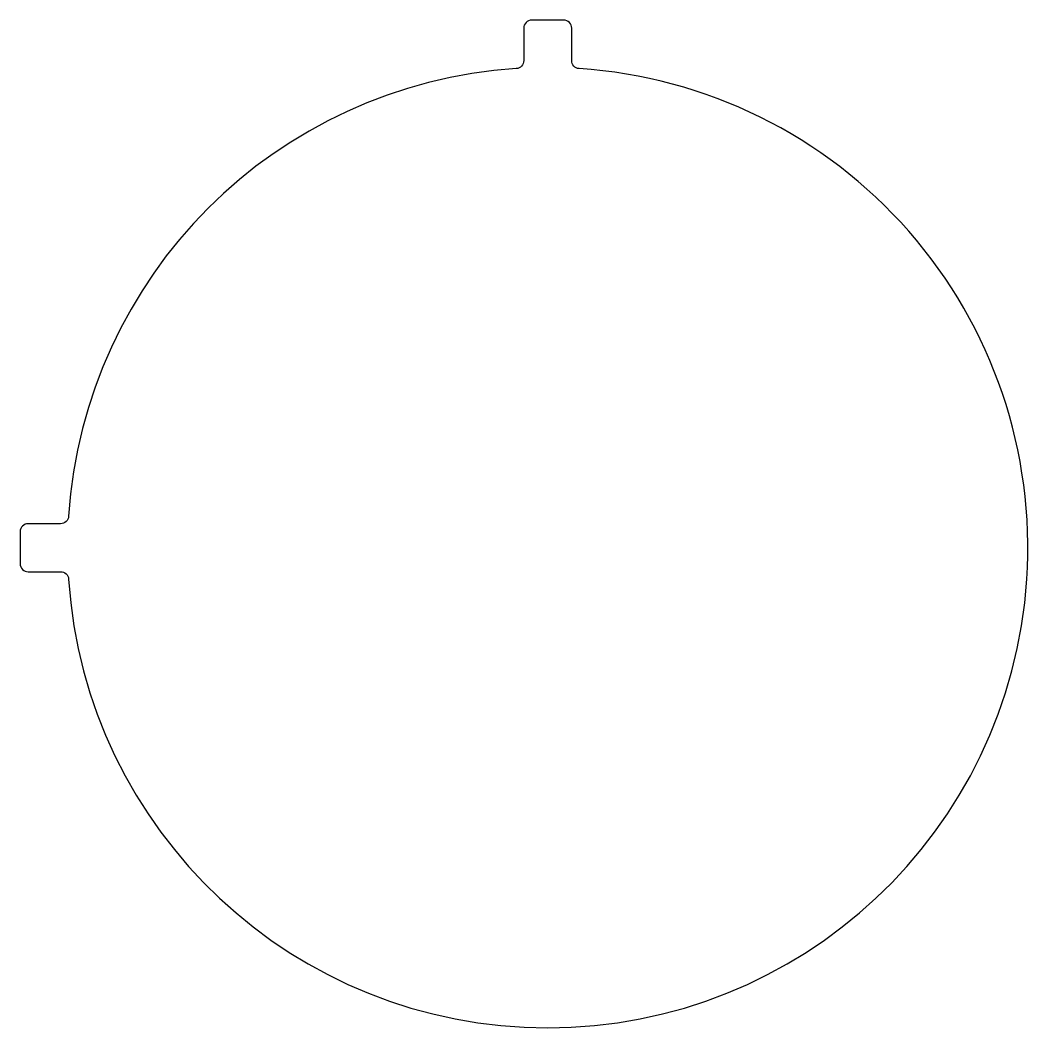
# Model space of a CAD drawing. Header units: millimetres. Extents: x -33 to 30, y -30 to 33.
import ezdxf

# ---------------------------------------------------------------- set-up
doc = ezdxf.new("R2010")
doc.units = ezdxf.units.MM
doc.layers.get('0').update_dxf_attribs({"linetype": 'CONTINUOUS'})

msp = doc.modelspace()

# ---------------------------------------------------------------- linework, layer by layer
msp.add_lwpolyline([(-32.962, 1), (-32.962, -1, 0.414214), (-32.462, -1.5), (-30.434, -1.5, -0.395122), (-29.935, -1.967, 0.936442), (29.935, -1.967, 0.414214), (1.967, 29.935, -0.395122), (1.5, 30.434), (1.5, 32.462, 0.414214), (1, 32.962), (-1, 32.962, 0.414214), (-1.5, 32.462), (-1.5, 30.434, -0.395122), (-1.967, 29.935, 0.376276), (-29.935, 1.967, -0.395122), (-30.434, 1.5), (-32.462, 1.5, 0.414214)], format="xyb", close=True)

doc.saveas('drawing.dxf')
